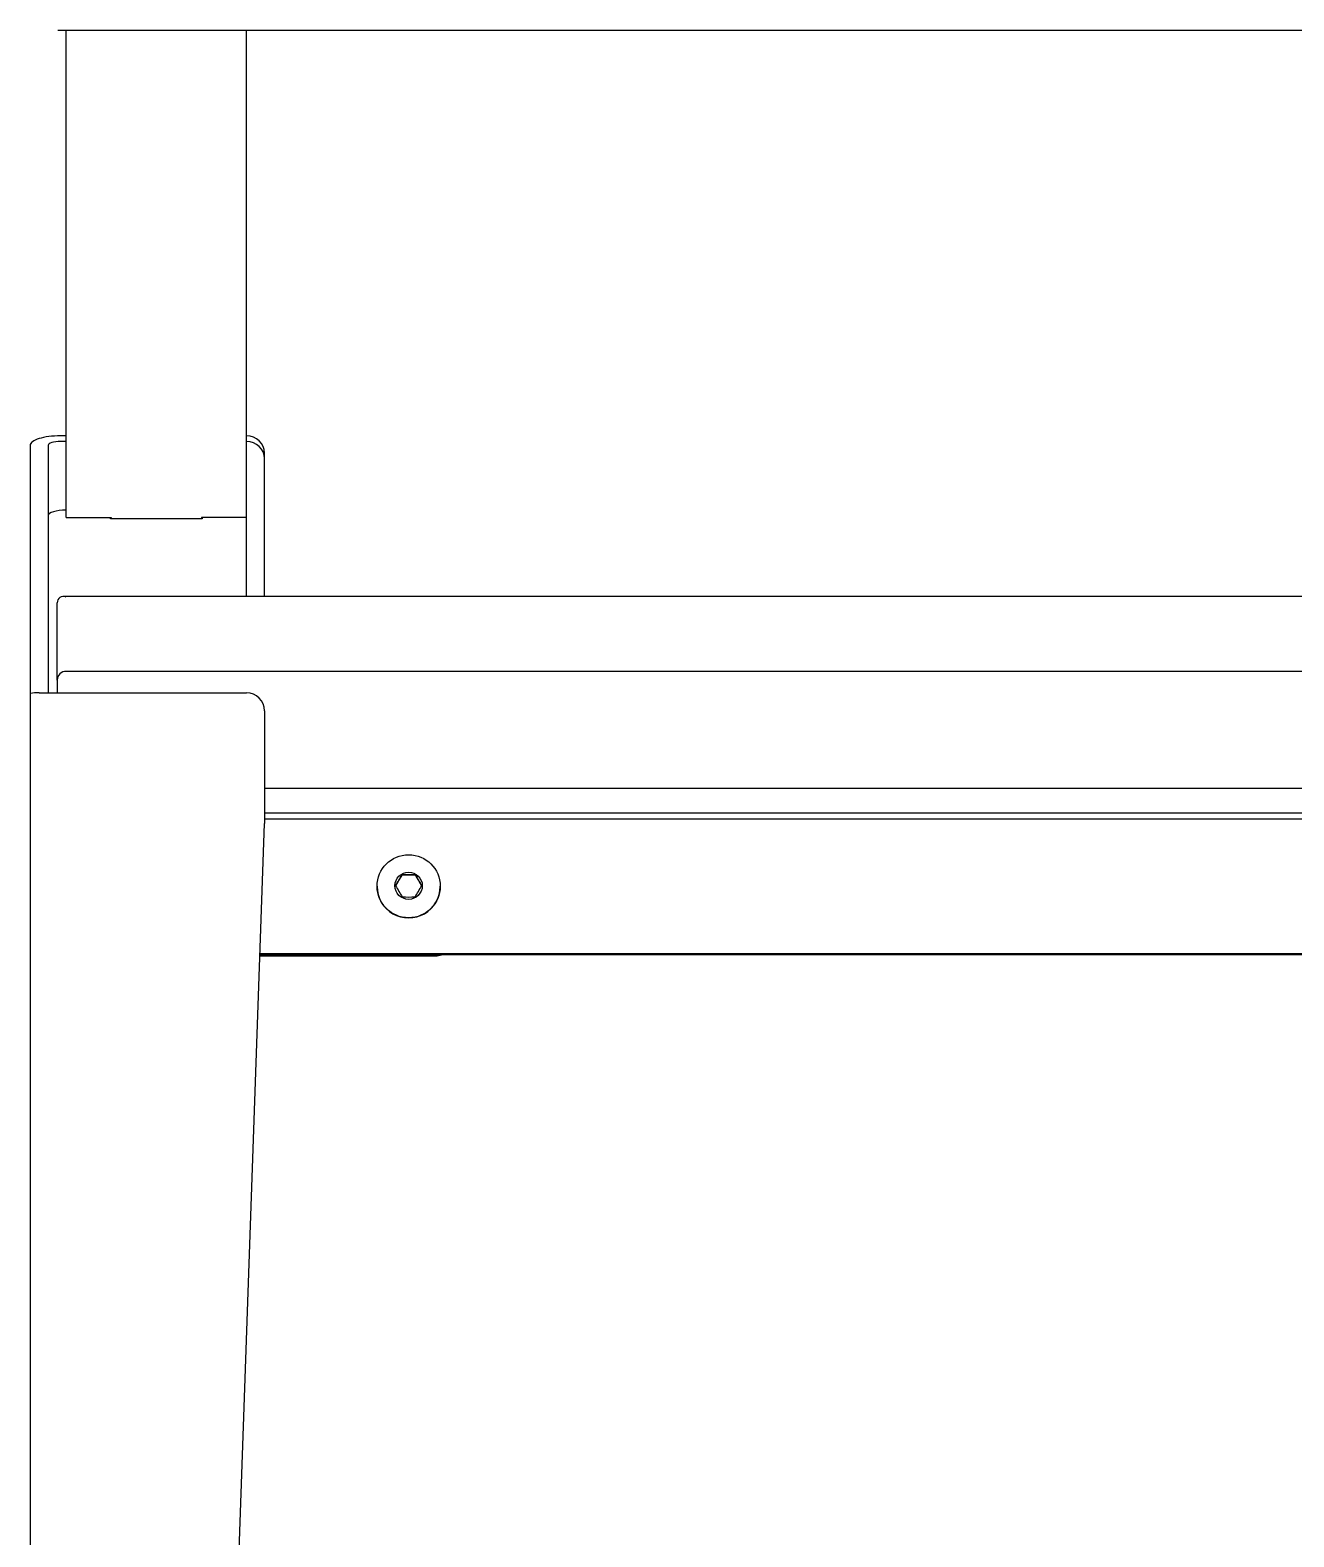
# Model space of a CAD drawing. Header units: millimetres. Extents: x 22162 to 28102, y 3160 to 7360.
# Drawn here: x 24585.5 to 24866, y 6327.3 to 6661.7 of the extents above; entities that cross this region are included whole.
import ezdxf

# ---------------------------------------------------------------- set-up
doc = ezdxf.new("R2010")
doc.units = ezdxf.units.MM
doc.header["$LTSCALE"] = 0.3

msp = doc.modelspace()

# ---------------------------------------------------------------- linework, layer by layer
at = {"color": 7, "linetype": 'Continuous'}
for p, q in [((24591.63, 6661.73), (25179.39, 6661.73)), ((24593.51, 6660.24), (24593.51, 6661.73)), ((24593.51, 6655.68), (24593.51, 6660.24)), ((24633.51, 6660.24), (24633.51, 6661.73)), ((24633.51, 6655.68), (24633.51, 6660.24)), ((24593.51, 6553.55), (24593.51, 6655.68)), ((24633.51, 6553.55), (24633.51, 6655.68)), ((24585.51, 6569.58), (24585.51, 6514.51)), ((24589.51, 6569.58), (24589.51, 6514.62)), ((24593.51, 6571.66), (24592.24, 6571.66)), ((24593.51, 6570.43), (24592.24, 6570.43)), ((24637.51, 6566.62), (24637.51, 6567.86)), ((24637.51, 6535.98), (24637.51, 6566.62)), ((24593.51, 6553.55), (24603.51, 6553.55)), ((24603.31, 6553.28), (24603.31, 6553.55)), ((24623.71, 6553.28), (24603.31, 6553.28)), ((24603.51, 6553.55), (24603.51, 6553.28)), ((24633.51, 6553.55), (24623.51, 6553.55)), ((24623.51, 6553.55), (24623.51, 6553.28)), ((24623.71, 6553.55), (24623.71, 6553.28)), ((24633.51, 6535.98), (24633.51, 6553.55)), ((25178.13, 6535.98), (24592.89, 6535.98)), ((24591.51, 6517.46), (24591.51, 6534.6)), ((25177.58, 6519.39), (24593.44, 6519.39)), ((24591.51, 6517.46), (24591.51, 6514.62)), ((24585.51, 6514.51), (24585.51, 6084.74)), ((24587.48, 6514.62), (24592.24, 6514.62)), ((24592.24, 6514.62), (24633.51, 6514.62)), ((24637.51, 6510.62), (24637.51, 6485.65)), ((24637.51, 6493.48), (25133.51, 6493.48)), ((24623.65, 6088.6), (24637.51, 6485.65)), ((24637.51, 6488), (25133.51, 6488)), ((24637.51, 6486.65), (25133.51, 6486.65)), ((24668.07, 6474.31), (24668.07, 6474.2)), ((24668.07, 6474.31), (24668.07, 6474.2)), ((24668.07, 6474.31), (24668.07, 6474.31)), ((24668.07, 6474.2), (24668.07, 6474.2)), ((24670.95, 6474.31), (24670.95, 6474.2)), ((24670.95, 6474.31), (24670.95, 6474.2)), ((24670.95, 6474.31), (24670.95, 6474.31)), ((24670.95, 6474.2), (24670.95, 6474.2)), ((24662.51, 6471.69), (24662.51, 6471.66)), ((24666.62, 6471.81), (24666.62, 6471.81)), ((24666.62, 6471.81), (24666.62, 6471.81)), ((24668.07, 6469.31), (24668.07, 6469.31)), ((24670.95, 6469.31), (24670.95, 6469.31)), ((24672.4, 6471.81), (24672.4, 6471.81)), ((24672.4, 6471.81), (24672.4, 6471.81)), ((24676.51, 6471.66), (24676.51, 6471.69)), ((24636.48, 6456.25), (24675.51, 6456.25)), ((25134.53, 6456.46), (24636.49, 6456.46)), ((24636.49, 6456.46), (24675.51, 6456.46)), ((25134.52, 6456.67), (24636.5, 6456.67))]:
    msp.add_line(p, q, dxfattribs=at)
for centre, radius, start, end in [((24587.29, 6500.49), 14.13, 89.218, 97.2326), ((24633.51, 6510.62), 4, 0, 90), ((24435.26, 6607.13), 268.03, 329.6767, 330.2931), ((24434.66, 6607.37), 268.73, 329.6775, 330.2923), ((24669.51, 6609.01), 134.72, 269.3865, 270.6135), ((24669.51, 6608.91), 134.72, 269.3865, 270.6135), ((24904.36, 6607.48), 268.73, 209.7077, 210.3225), ((24903.76, 6607.03), 268.03, 209.7069, 210.3233), ((24899.43, 6604.63), 268.03, 209.7069, 210.3233), ((24669.51, 6604.02), 134.72, 269.3865, 270.6135), ((24438.99, 6604.98), 268.73, 329.6775, 330.2923)]:
    msp.add_arc(centre, radius, start, end, dxfattribs=at)
for centre, major_axis, ratio, start_param, end_param in [((24592.24, 6569.58), (6.73, 0), 0.309017, 1.570796, 3.141593), ((24592.24, 6569.58), (2.73, 0), 0.309017, 1.570796, 3.141593), ((24633.51, 6567.86), (4, 0), 0.951057, 0, 1.570796), ((24633.51, 6566.62), (-4, 0), 0.951057, 3.141593, 4.712389), ((24593.51, 6553.96), (-4, 0), 0.309017, 4.712389, 6.283185), ((24593.51, 6533.98), (1.62, -1.62), 0.726543, 2.199115, 3.769911), ((24593.51, 6517.39), (1.44, -1.44), 0.965689, 2.338741, 3.909538), ((24669.51, 6471.66), (-7, 0), 0.999391, 0, 3.141593), ((24675.51, 6460.25), (4, 0), 0.999391, 4.712389, 5.037489)]:
    msp.add_ellipse(centre, major_axis=major_axis, ratio=ratio, start_param=start_param, end_param=end_param, dxfattribs=at)
for centre, major_axis in [((24669.51, 6471.69), (-7, 0)), ((24669.51, 6471.81), (3.03, 0))]:
    msp.add_ellipse(centre, major_axis=major_axis, ratio=0.999391, dxfattribs=at)

doc.saveas('drawing.dxf')
